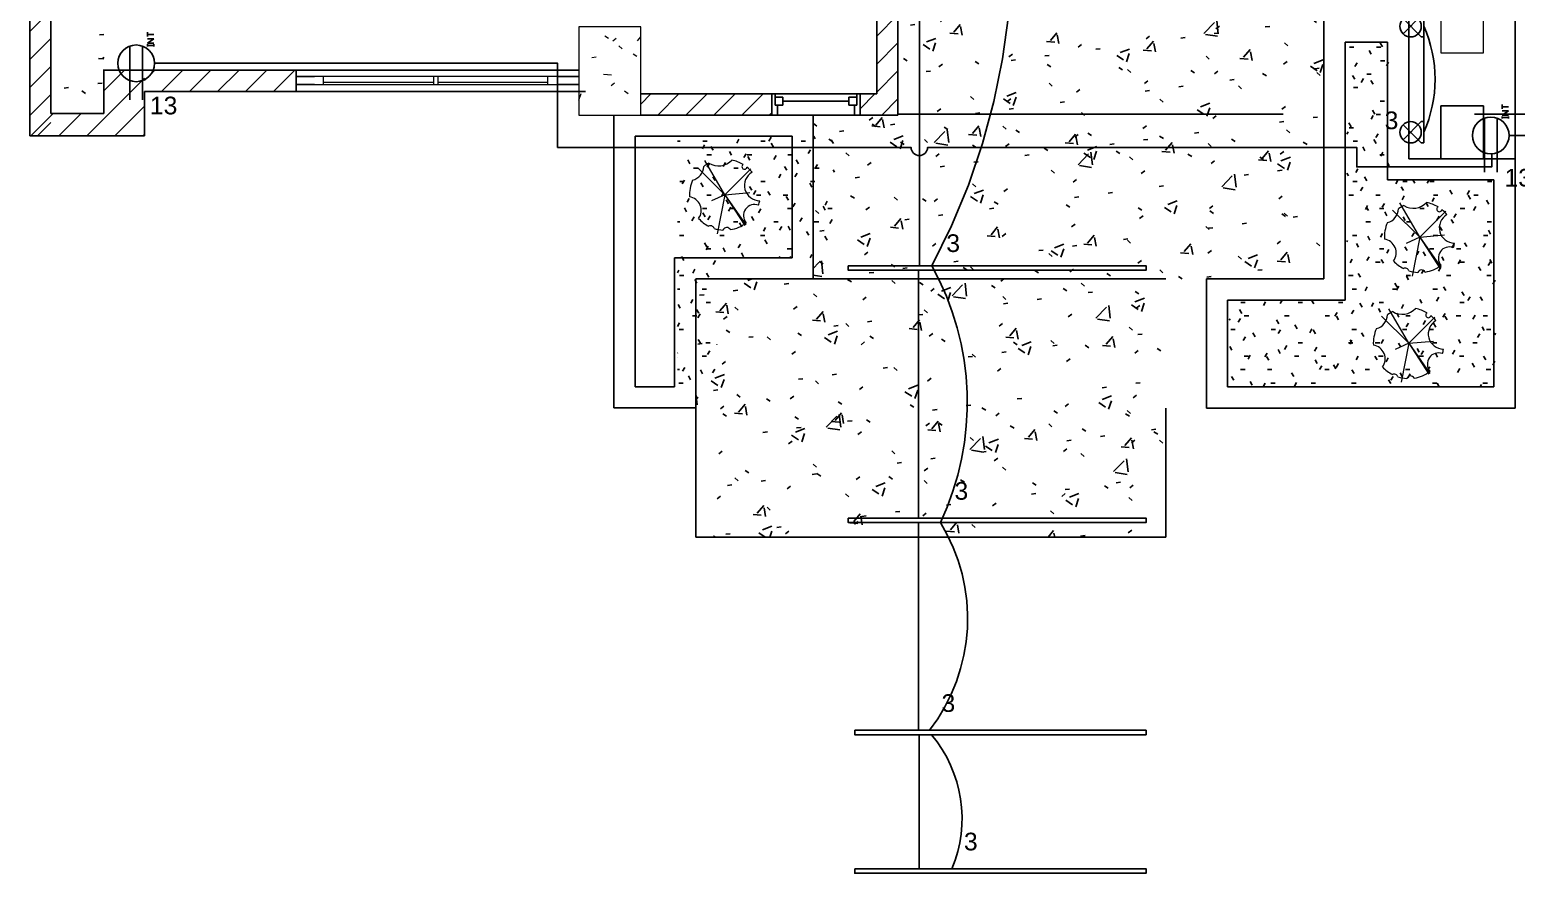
# Model space of a CAD drawing. Header units: inches. Extents: x 131 to 82119, y 71 to 16923.
# Drawn here: x 376.64 to 385.05, y 140.9 to 145.67 of the extents above; entities that cross this region are included whole.
import ezdxf
from ezdxf.enums import TextEntityAlignment as Align

# ---------------------------------------------------------------- set-up
doc = ezdxf.new("R2010")
doc.units = ezdxf.units.IN
doc.header["$MEASUREMENT"] = 0
doc.linetypes.add('Dash', pattern=[0.006, 0.003, -0.003])
doc.linetypes.add('HIDDEN', pattern=[9.525, 6.35, -3.175])
for name, color, linetype, lineweight in [('A-COLS-____-MCUT', 52, 'Continuous', 18), ('A-GLAZ-____-MCUT', 151, 'Continuous', 18), ('A-GLAZ-____-OTLN', 151, 'Continuous', 18), ('DUCTO-PARED O TECHO', 7, 'Continuous', 25), ('L-PLNT-____-OTLN', 71, 'Continuous', 18), ('S-COLS-____-MCUT', 52, 'Continuous', 18), ('S-COLS-____-OTLN', 52, 'Continuous', 18), ('SIMBOLOGIA', 150, 'Continuous', 25)]:
    doc.layers.add(name, color=color, linetype=linetype, lineweight=lineweight)
for name, color, linetype in [('Arquitectonico', 253, 'Continuous'), ('BLOQUES TOMAS Y LUCES', 140, 'Continuous'), ('LAMPARAS', 20, 'Continuous'), ('LUCES Y TOMAS', 5, 'Continuous'), ('Retorno', 5, 'HIDDEN')]:
    doc.layers.add(name, color=color, linetype=linetype)
doc.styles.get("Standard").update_dxf_attribs({"font": 'arial.ttf'})
pattern_1 = [(50, (398.6606, 171.25755), (0.546432, -0.0473076), [0.057, -0.629]), (355, (398.6606, 171.25755), (-0.105429, 0.573371), [0.046, -0.503]), (100.451, (398.7056, 171.25355), (0.440955, 0.525708), [0.049, -0.534]), (46.184, (398.6606, 171.41055), (0.813123, -0.126061), [0.086, -0.943]), (96.636, (398.7286, 171.39955), (0.711995, 0.742252), [0.073, -0.801]), (351.184, (398.6606, 171.41055), (0.71223, 0.742616), [0.069, -0.754]), (21, (398.7366, 171.37255), (0.454985, -0.3062917), [0.057, -0.629]), (326, (398.7366, 171.37255), (0.185766, 0.552594), [0.046, -0.503]), (71.451, (398.7746, 171.34655), (0.640536, 0.2460156), [0.049, -0.534]), (37.5, (398.66059, 171.25755), (0.009206, 0.2541166), [0.025, -0.472, 0.025, -0.485, -0.505]), (37.5, (398.66059, 171.25755), (0.009206, 0.2541166), [-1.007, 0.025, -0.48]), (7.5, (398.6606, 171.25755), (0.2004608, 0.3007382), [0.025, -0.266, 0.025, -0.46, -0.192]), (7.5, (398.6606, 171.25755), (0.2004608, 0.3007382), [-0.776, 0.025, -0.167]), (327.5, (398.49059, 171.25755), (0.4064829, -0.0170776), [0.025, -0.165, 0.025, -0.569, -0.789]), (327.5, (398.49059, 171.25755), (0.4064829, -0.0170776), [-0.785, 0.025, -0.764]), (317.5, (398.4146, 171.25755), (0.4439987, 0.076008), [0.025, -0.223, 0.025, -0.37, -0.56]), (317.5, (398.4146, 171.25755), (0.4439987, 0.076008), [-0.642, 0.025, -0.535])]
pattern_2 = [(45, (398.66059, 171.25755), (-0.07919596, 0.07919596), [])]

# ---------------------------------------------------------------- blocks, each defined once
blk = doc.blocks.new('M_Rectangular Column - Columna Arquitectonica 0_24 x 0_30-1649937-ARQ-P1')
at = {"layer": 'A-COLS-____-MCUT'}
for p, q in [((0.15, 0.12), (-0.15, 0.12)), ((-0.15, 0.12), (-0.15, -0.12)), ((0.15, -0.12), (0.15, 0.12)), ((-0.15, -0.12), (0.15, -0.12))]:
    blk.add_line(p, q, dxfattribs=at)
blk = doc.blocks.new('M_Concrete-Rectangular-Column - Columna Concreto 0_35 x 0_50-V29-ARQ-P1')
at = {"layer": 'S-COLS-____-OTLN'}
h = blk.add_hatch(dxfattribs=at)
h.set_pattern_fill('FP_51', style=0, pattern_type=2)
h.set_pattern_definition([(50, (18.739, 25.822), (0.546432, -0.0473076), [0.057, -0.629]), (355, (18.739, 25.822), (-0.105429, 0.573371), [0.046, -0.503]), (100.451, (18.785, 25.818), (0.440955, 0.525708), [0.049, -0.534]), (46.184, (18.739, 25.974), (0.813123, -0.126061), [0.086, -0.943]), (96.636, (18.807, 25.964), (0.711995, 0.742252), [0.073, -0.801]), (351.184, (18.739, 25.974), (0.71223, 0.742616), [0.069, -0.754]), (21, (18.815, 25.936), (0.454985, -0.306292), [0.057, -0.629]), (326, (18.815, 25.936), (0.185766, 0.552594), [0.046, -0.503]), (71.451, (18.853, 25.911), (0.640536, 0.246016), [0.049, -0.534]), (37.5, (18.739, 25.822), (0.009206, 0.2541166), [0.025, -0.472, 0.025, -0.485, -0.505]), (37.5, (18.739, 25.822), (0.009206, 0.2541166), [-1.007, 0.025, -0.48]), (7.5, (18.739, 25.822), (0.2004608, 0.3007382), [0.025, -0.266, 0.025, -0.46, -0.192]), (7.5, (18.739, 25.822), (0.2004608, 0.3007382), [-0.776, 0.025, -0.167]), (327.5, (18.569, 25.822), (0.4064829, -0.0170776), [0.025, -0.165, 0.025, -0.569, -0.789]), (327.5, (18.569, 25.822), (0.4064829, -0.0170776), [-0.785, 0.025, -0.764]), (317.5, (18.493, 25.822), (0.4439987, 0.076008), [0.025, -0.223, 0.025, -0.37, -0.56]), (317.5, (18.493, 25.822), (0.4439987, 0.076008), [-0.642, 0.025, -0.535])])
h.paths.add_polyline_path([(-0.175, -0.25), (0.175, -0.25), (0.175, 0.25), (-0.175, 0.25), (-0.175, 0.1794)], flags=0)
at = {"layer": 'S-COLS-____-MCUT'}
for p, q in [((0.175, 0.25), (-0.175, 0.25)), ((-0.175, 0.25), (-0.175, -0.25)), ((0.175, -0.25), (0.175, 0.25)), ((-0.175, -0.25), (0.175, -0.25))]:
    blk.add_line(p, q, dxfattribs=at)
blk = doc.blocks.new('M_RPC Plant - Tropical - Agave - 0_45 Meters-752007-ARQ-P1')
at = {"layer": 'L-PLNT-____-OTLN'}
for q in [(-0.1121, 0.1907), (-0.1531, 0.1496), (0.1474, 0.1437), (0.1412, 0.0087), (-0.0755, -0.0388), (-0.0429, -0.2245), (0.1136, -0.1784), (0.1196, -0.1743)]:
    blk.add_line((0.0001, -0.0036), q, dxfattribs=at)
for centre, radius, start, end in [((0.0001, -0.0036), 0.2, 116.66959, 126.64874), ((-0.0359, 0.2628), 0.1029, 238.46574, 316.91228), ((0.0001, -0.0036), 0.2, 58.80801, 78.70842), ((-0.2035, 0.1601), 0.0842, 284.57613, 357.80784), ((0.1112, 0.1551), 0.0145, 121.29669, 348.70331), ((0.1972, 0.0492), 0.0863, 119.9838, 270.0162), ((0.0001, -0.0036), 0.2, 39.64798, 51.19199), ((0.0001, -0.0036), 0.2, 155.73523, 183.40242), ((-0.21, -0.0919), 0.0771, 323.3668, 82.22601), ((0.1685, -0.1215), 0.0628, 68.9276, 221.0724), ((0.0001, -0.0036), 0.2, 342.74241, 350.35202), ((0.0001, -0.0036), 0.2, 222.19039, 242.62092), ((0.0001, -0.0036), 0.2, 279.00579, 307.25759), ((-0.0817, -0.2008), 0.0221, 17.36476, 117.58763), ((0.0001, -0.0036), 0.2, 252.33148, 266.99421), ((0.011, -0.212), 0.0231, 28.15183, 157.84817)]:
    blk.add_arc(centre, radius, start, end, dxfattribs=at)
blk = doc.blocks.new('Ventana Tipo A - 1_37 x 2_30-1929752-ARQ-P2')
at = {"layer": 'A-GLAZ-____-MCUT'}
for p, q in [((-0.3088, 0.035), (-0.3588, 0.035)), ((-0.3088, -0.01), (-0.3088, 0.035)), ((0.9612, -0.01), (0.9612, 0.035)), ((1.0112, 0.035), (0.9612, 0.035)), ((-0.3588, -0.01), (-0.3088, -0.01)), ((0.9612, -0.01), (1.0112, -0.01))]:
    blk.add_line(p, q, dxfattribs=at)
at = {"layer": 'A-GLAZ-____-OTLN'}
for p, q in [((0.9612, 0.035), (-0.3088, 0.035)), ((-0.3088, 0), (-0.3088, 0.015)), ((0.3132, 0), (-0.3088, 0)), ((0.9612, 0), (0.3392, 0)), ((-0.3088, -0.01), (0.9612, -0.01))]:
    blk.add_line(p, q, dxfattribs=at)
at = {"layer": 'A-GLAZ-____-OTLN', "linetype": 'Dash'}
for p, q in [((0.3132, 0.035), (0.3132, -0.01)), ((0.3392, 0.035), (0.3392, -0.01))]:
    blk.add_line(p, q, dxfattribs=at)
blk = doc.blocks.new('LUZAP')
at = {"layer": 'SIMBOLOGIA'}
for p, q in [((-0.09, 0.02), (0.064, 0.174)), ((-0.064, 0.174), (0.09, 0.02)), ((-0.09, 0.02), (-0.09, 0)), ((-0.09, 0), (0.09, 0)), ((0.09, 0.02), (0.09, 0))]:
    blk.add_line(p, q, dxfattribs=at)
blk.add_circle((0, 0.11), 0.09, dxfattribs=at)
blk = doc.blocks.new('TOMA MONOF INTEMPERIE')
at = {"layer": 'BLOQUES TOMAS Y LUCES'}
for p, q in [((-0.008, 0.044), (-0.395, 0.044)), ((-0.008, -0.046), (-0.395, -0.046)), ((-0.011, -0.081), (0.005, -0.081)), ((-0.003, -0.081), (-0.003, -0.127)), ((0.013, -0.081), (0.013, -0.127)), ((0.013, -0.081), (0.044, -0.127)), ((0.044, -0.081), (0.044, -0.127)), ((0.06, -0.081), (0.091, -0.081)), ((0.075, -0.081), (0.075, -0.127)), ((-0.011, -0.127), (0.005, -0.127))]:
    blk.add_line(p, q, dxfattribs=at)
blk.add_circle((-0.132, 0), 0.132, dxfattribs=at)

msp = doc.modelspace()

# ---------------------------------------------------------------- hatches: boundary and pattern name
at = {"layer": 'Arquitectonico'}
h = msp.add_hatch(dxfattribs=at)
h.set_pattern_fill('FP_37', color=256, angle=360, style=0, pattern_type=2)
h.set_pattern_definition([(45, (398.54059, 171.99514), (-0.07919596, 0.07919596), [])])
h.paths.add_polyline_path([(376.7591, 145.0698), (376.7591, 149.3593), (376.6391, 149.3593), (376.6391, 145.0698)])
h = msp.add_hatch(dxfattribs=at)
h.set_pattern_fill('FP_37', color=256, angle=360, style=0, pattern_type=2)
h.set_pattern_definition(pattern_2)
h.paths.add_polyline_path([(381.4312, 145.1861), (381.5512, 145.1861), (381.5512, 147.4587), (381.4312, 147.4587), (381.4312, 145.3061)], flags=0)
h = msp.add_hatch(dxfattribs=at)
h.set_pattern_fill('FP_31', color=256, angle=360, style=0, pattern_type=2)
h.set_pattern_definition(pattern_1)
h.paths.add_polyline_path([(377.0591, 145.1948), (377.0591, 146.0448), (376.7591, 146.0448), (376.7591, 145.1948)], flags=0)
h = msp.add_hatch(dxfattribs=at)
h.set_pattern_fill('FP_31', color=256, angle=360, style=0, pattern_type=2)
h.set_pattern_definition(pattern_1)
h.paths.add_polyline_path([(383.1859, 144.2591), (383.9607, 144.2591), (383.9607, 145.719), (381.5512, 145.719), (381.5512, 145.1861), (381.0716, 145.1861), (381.0716, 144.2591), (383.0659, 144.2591)])
h = msp.add_hatch(dxfattribs=at)
h.set_pattern_fill('FP_52', color=256, angle=360, style=0, pattern_type=2)
h.set_pattern_definition([(360, (398.900225, 171.25755), (0.305, 0.076), [0.025, -0.203, 0.025, -0.203, -1.219]), (360, (398.900225, 171.25755), (0.305, 0.076), [-0.457, 0.025, -0.432, 0.025, -0.203, -0.533]), (360, (398.900225, 171.25755), (0.305, 0.076), [-1.143, 0.025, -0.127, 0.025, -0.356]), (120, (399.014225, 171.29655), (-0.21831793, 0.22613775), [0.025, -0.203, 0.025, -0.203, -1.219]), (120, (399.014225, 171.29655), (-0.21831793, 0.22613775), [-0.457, 0.025, -0.432, 0.025, -0.203, -0.533]), (120, (399.014225, 171.29655), (-0.21831793, 0.22613775), [-1.143, 0.025, -0.127, 0.025, -0.356]), (240, (399.052225, 171.44855), (-0.08668207, -0.30213775), [0.025, -0.203, 0.025, -0.203, -1.219]), (240, (399.052225, 171.44855), (-0.08668207, -0.30213775), [-0.457, 0.025, -0.432, 0.025, -0.203, -0.533]), (240, (399.052225, 171.44855), (-0.08668207, -0.30213775), [-1.143, 0.025, -0.127, 0.025, -0.356])])
h.paths.add_polyline_path([(383.9704, 143.6486), (384.9323, 143.6486), (384.9323, 144.819), (384.33, 144.819), (384.33, 145.599), (384.0904, 145.599), (384.0904, 144.1391), (383.4256, 144.1391), (383.4256, 143.6486), (383.9383, 143.6486)], flags=0)
h.paths.add_polyline_path([(380.5264, 143.6492), (380.5264, 144.3791), (381.1912, 144.3791), (381.1912, 145.0661), (380.3034, 145.0661), (380.3034, 143.6492)], flags=0)
h = msp.add_hatch(dxfattribs=at)
h.set_pattern_fill('FP_1', color=256, angle=360, style=0, pattern_type=2)
h.set_pattern_definition([(45, (393.30059, 160.61555), (-0.07919596, 0.07919596), [])])
h.paths.add_polyline_path([(377.0591, 145.195), (376.7591, 145.1945), (376.6391, 145.1948), (376.6391, 145.0698), (377.2891, 145.0698), (377.2891, 145.4398), (377.0591, 145.4398), (377.0591, 145.218)])
h = msp.add_hatch(dxfattribs=at)
h.set_pattern_fill('FP_37', color=256, angle=360, style=0, pattern_type=2)
h.set_pattern_definition([(45, (397.06279, 170.85835), (-0.07919596, 0.07919596), [])])
h.paths.add_polyline_path([(378.2684, 145.3198), (378.1462, 145.3198), (378.1462, 145.4398), (377.2891, 145.439), (377.2891, 145.319), (378.1484, 145.3198)])
h = msp.add_hatch(dxfattribs=at)
h.set_pattern_fill('FP_37', color=256, angle=360, style=0, pattern_type=2)
h.set_pattern_definition(pattern_2)
h.paths.add_polyline_path([(381.3368, 145.1861), (381.4312, 145.1861), (381.4312, 145.3061), (381.3368, 145.3061)])
h.paths.add_polyline_path([(380.7201, 145.1861), (380.8368, 145.1871), (380.8368, 145.3071), (380.0962, 145.3061), (380.0962, 145.1861)])
h = msp.add_hatch(dxfattribs=at)
h.set_pattern_fill('FP_31', color=256, angle=360, style=0, pattern_type=2)
h.set_pattern_definition(pattern_1)
h.paths.add_polyline_path([(383.0659, 142.7981), (383.0659, 144.2591), (380.4068, 144.2591), (380.4068, 142.7981), (382.3354, 142.7981)], flags=0)

# ---------------------------------------------------------------- linework, layer by layer
for p, q in [((376.6391, 145.4448), (376.6391, 149.3593)), ((381.4312, 147.4587), (381.4312, 145.3061)), ((381.5512, 145.1861), (381.5512, 147.339)), ((385.0427, 144.939), (385.0427, 146.739)), ((376.7591, 146.0448), (376.7591, 145.1948)), ((376.7591, 146.0448), (376.7591, 145.1948)), ((383.9607, 144.2591), (383.9607, 145.719)), ((384.4404, 145.719), (384.4404, 144.939)), ((384.3204, 145.599), (384.0807, 145.599)), ((384.0807, 145.599), (384.0807, 144.1391)), ((384.3204, 144.819), (384.3204, 145.599)), ((376.6391, 145.4448), (376.6391, 145.0698)), ((376.7591, 145.1948), (376.7591, 145.4448)), ((377.0591, 145.1948), (377.0591, 145.4448)), ((379.7462, 145.4398), (377.0591, 145.4398)), ((378.1462, 145.3198), (378.1462, 145.4398)), ((378.2505, 145.4048), (378.1462, 145.4048)), ((378.2505, 145.3598), (378.1462, 145.3598)), ((379.6205, 145.4048), (379.7462, 145.4048)), ((379.6205, 145.3598), (379.7462, 145.3598)), ((378.1462, 145.3198), (377.2891, 145.3198)), ((377.2891, 145.0698), (377.2891, 145.3198)), ((378.1462, 145.3198), (379.7824, 145.3198)), ((380.8612, 145.3061), (380.0962, 145.3061)), ((380.8368, 145.1861), (380.8368, 145.3061)), ((380.8558, 145.3061), (380.8558, 145.2431)), ((380.8558, 145.2871), (380.8998, 145.2871)), ((380.8558, 145.2431), (380.8998, 145.2431)), ((380.8612, 145.3061), (381.3112, 145.3061)), ((380.8688, 145.2431), (380.8688, 145.1861)), ((380.8998, 145.2871), (380.8998, 145.2431)), ((380.8998, 145.2651), (381.2738, 145.2651)), ((381.2738, 145.2871), (381.2738, 145.2431)), ((381.3178, 145.2871), (381.2738, 145.2871)), ((381.2738, 145.2431), (381.3178, 145.2431)), ((381.3048, 145.2431), (381.3048, 145.1861)), ((381.4312, 145.3061), (381.3112, 145.3061)), ((381.3178, 145.3061), (381.3178, 145.2431)), ((381.3368, 145.3061), (381.3368, 145.1861)), ((384.6227, 145.239), (384.6227, 144.939)), ((384.8627, 145.239), (384.6227, 145.239)), ((384.8627, 144.939), (384.8627, 145.239)), ((376.7591, 145.1948), (377.0591, 145.1948)), ((379.9437, 143.5292), (379.9437, 145.1861)), ((380.0962, 145.1861), (380.8612, 145.1861)), ((380.8368, 145.1861), (380.8688, 145.1861)), ((381.3112, 145.1861), (380.8612, 145.1861)), ((381.3118, 145.1861), (380.8618, 145.1861)), ((381.0716, 145.1861), (381.0716, 144.2591)), ((381.3368, 145.1861), (381.3048, 145.1861)), ((381.3112, 145.1861), (381.5512, 145.1861)), ((381.5512, 145.1906), (383.7307, 145.1906)), ((384.8127, 145.1907), (391.9769, 145.1907)), ((377.2891, 145.0698), (376.6391, 145.0698)), ((380.0637, 145.0661), (380.0637, 143.6492)), ((380.9516, 145.0661), (380.0637, 145.0661)), ((380.9516, 144.3791), (380.9516, 145.0661)), ((384.4404, 144.939), (384.6227, 144.939)), ((384.6227, 144.939), (384.8627, 144.939)), ((385.0427, 144.939), (384.8627, 144.939)), ((385.0427, 144.939), (385.0427, 143.5286)), ((384.9227, 144.819), (384.3204, 144.819)), ((384.9227, 143.6486), (384.9227, 144.819)), ((380.2868, 143.6492), (380.2868, 144.3791)), ((380.2868, 144.3791), (380.9516, 144.3791)), ((380.4068, 144.2591), (380.4068, 142.7981)), ((380.4068, 144.2591), (380.4068, 143.5292)), ((381.0716, 144.2591), (380.4068, 144.2591)), ((383.0659, 144.2591), (381.0716, 144.2591)), ((383.0659, 144.2591), (381.0716, 144.2591)), ((383.2959, 144.2591), (383.9607, 144.2591)), ((383.2959, 143.5286), (383.2959, 144.2591)), ((384.0807, 144.1391), (383.4159, 144.1391)), ((383.4159, 144.1391), (383.4159, 143.6486)), ((380.0637, 143.6492), (380.2868, 143.6492)), ((383.4159, 143.6486), (384.9227, 143.6486)), ((380.4068, 143.5292), (379.9437, 143.5292)), ((383.0659, 142.7981), (383.0659, 143.5286)), ((385.0427, 143.5286), (383.2959, 143.5286)), ((380.4068, 142.7981), (383.0659, 142.7981))]:
    msp.add_line(p, q, dxfattribs=at)
at = {"layer": 'DUCTO-PARED O TECHO'}
for points in [[(381.672, 144.3338), (381.672, 147.1715), (381.8433, 147.1715), (381.8433, 147.9007), (381.6959, 148.0826)], [(385.0083, 145.0709), (391.7997, 145.0709), (391.7997, 148.0249)], [(384.5251, 145.6285), (384.5251, 145.1494)], [(381.6671, 144.3078), (381.6671, 142.9061)], [(381.6671, 142.8801), (381.6671, 141.7052)], [(381.6701, 141.6792), (381.6701, 140.9216)]]:
    msp.add_lwpolyline(points, dxfattribs=at)
msp.add_lwpolyline([(377.3448, 145.4792), (379.6257, 145.4792), (379.6257, 145.0034), (381.6256, 145.0034, 1), (381.7183, 145.0034), (384.1463, 145.0034), (384.1463, 144.8932), (384.9104, 144.8932), (384.9104, 144.9672)], format="xyb", dxfattribs=at)
at = {"layer": 'LAMPARAS'}
for points in [[(381.2697, 144.3338), (382.955, 144.3338), (382.955, 144.3078), (381.2697, 144.3078)], [(381.2697, 142.9061), (382.955, 142.9061), (382.955, 142.8801), (381.2697, 142.8801)], [(381.3068, 141.7052), (382.955, 141.7052), (382.955, 141.6792), (381.3068, 141.6792)], [(381.3068, 140.9216), (382.955, 140.9216), (382.955, 140.8956), (381.3068, 140.8956)]]:
    msp.add_lwpolyline(points, close=True, dxfattribs=at)
at = {"layer": 'Retorno'}
for centre, radius, start, end in [((378.3517, 146.1486), 3.8457, 331.84232, 30.76947), ((383.8607, 145.389), 0.729, 335.70026, 24.29974), ((380.3524, 143.5598), 1.5909, 334.70757, 29.11583), ((380.9111, 142.337), 1.0338, 322.32565, 31.69218), ((381.1777, 141.206), 0.7358, 337.25628, 40.01988)]:
    msp.add_arc(centre, radius, start, end, dxfattribs=at)

# ---------------------------------------------------------------- block references
at = {"layer": 'Arquitectonico'}
for name, p, rotation in [('M_Rectangular Column - Columna Arquitectonica 0_24 x 0_30-1649937-ARQ-P1', (384.7427, 145.689), 90.00000000000031), ('M_Concrete-Rectangular-Column - Columna Concreto 0_35 x 0_50-V29-ARQ-P1', (379.9212, 145.4361), 8.537736067737379e-07)]:
    msp.add_blockref(name, p, dxfattribs=dict(at, rotation=rotation))
for name, p in [('Ventana Tipo A - 1_37 x 2_30-1929752-ARQ-P2', (378.6093, 145.3698)), ('M_RPC Plant - Tropical - Agave - 0_45 Meters-752007-ARQ-P1', (380.5714, 144.739)), ('M_RPC Plant - Tropical - Agave - 0_45 Meters-752007-ARQ-P1', (384.5025, 144.499)), ('M_RPC Plant - Tropical - Agave - 0_45 Meters-752007-ARQ-P1', (384.4402, 143.8991))]:
    msp.add_blockref(name, p, dxfattribs=at)
at = {"layer": 'LUCES Y TOMAS', "color": 3, "xscale": 0.7874015748031495, "yscale": 0.7874015748031495, "rotation": 90}
for p in [(377.241, 145.5831), (384.9045, 145.1748)]:
    msp.add_blockref('TOMA MONOF INTEMPERIE', p, dxfattribs=at)
at = {"layer": 'SIMBOLOGIA', "xscale": 0.671875174437127, "yscale": 0.671875174437127, "zscale": 0.671875174437127, "rotation": 89.99999999999999}
for p in [(384.5251, 145.689), (384.5251, 145.089)]:
    msp.add_blockref('LUZAP', p, dxfattribs=at)

# ---------------------------------------------------------------- texts
for s, p in [('13', (377.3967, 145.1904)), ('3', (384.3431, 145.1066)), ('13', (385.0601, 144.7821)), ('3', (381.8633, 144.4115)), ('3', (381.9097, 143.0097)), ('3', (381.8363, 141.8088)), ('3', (381.9631, 141.0252))]:
    msp.add_text(s, height=0.1).set_placement(p, align=Align.CENTER)

doc.saveas('drawing.dxf')
